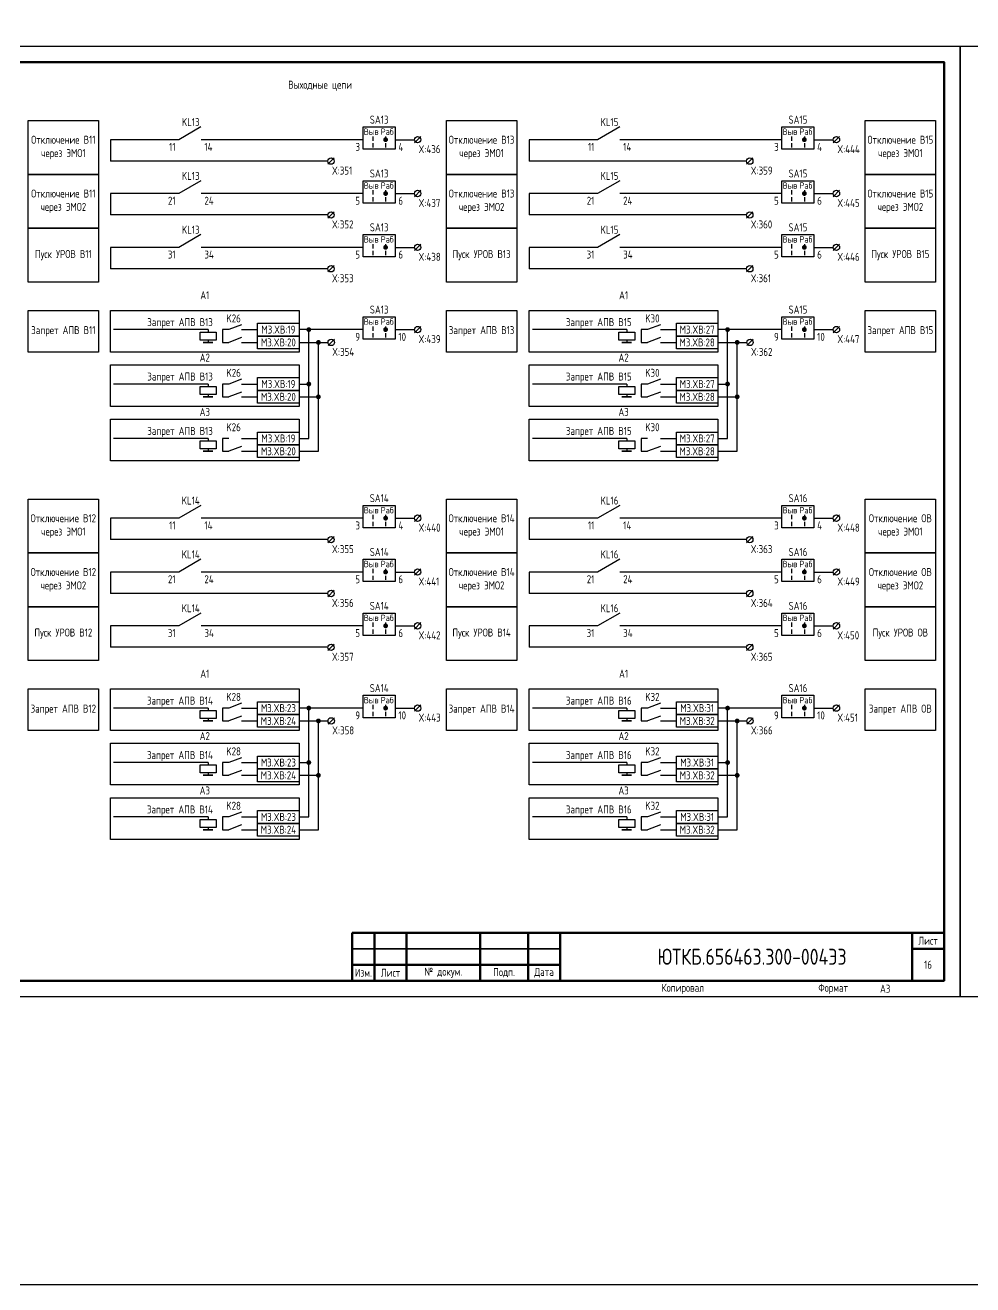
# Model space of a CAD drawing. Header units: millimetres. Extents: x -1612 to 9998, y -90 to 1220.
# Drawn here: x 6427.8 to 6724, y -90 to 303.6 of the extents above; entities that cross this region are included whole.
import ezdxf

# ---------------------------------------------------------------- set-up
doc = ezdxf.new("R2010")
doc.units = ezdxf.units.MM
doc.styles.add('Gost type A_2.5', font='GOST_0.TTF', dxfattribs={"height": 2.5})
doc.styles.add('Gost_type_A', font='GOST_0.TTF')

# ---------------------------------------------------------------- blocks, each defined once
blk = doc.blocks.new('Формат_А3')
blk.add_lwpolyline([(-420, 297), (0, 297), (0, 0), (-420, 0)], close=True)
at = {"lineweight": 50}
blk.add_lwpolyline([(-400, 292), (-5, 292), (-5, 5), (-400, 5)], close=True, dxfattribs=at)
blk = doc.blocks.new('Штамп малый нижний')
at = {"lineweight": 50}
for points in [[(-185, 15), (-178, 15), (-178, 5), (-185, 5)], [(-178, 15), (-168, 15), (-168, 5), (-178, 5)], [(-168, 15), (-145, 15), (-145, 5), (-168, 5)], [(-145, 15), (-130, 15), (-130, 5), (-145, 5)], [(-130, 15), (-120, 15), (-120, 5), (-130, 5)], [(-120, 15), (-10, 15), (-10, 0), (-120, 0)], [(-10, 15), (0, 15), (0, 10), (-10, 10)], [(-10, 10), (0, 10), (0, 0), (-10, 0)], [(-185, 5), (-178, 5), (-178, 0), (-185, 0)], [(-178, 5), (-168, 5), (-168, 0), (-178, 0)], [(-168, 5), (-145, 5), (-145, 0), (-168, 0)], [(-145, 5), (-130, 5), (-130, 0), (-145, 0)], [(-130, 5), (-120, 5), (-120, 0), (-130, 0)]]:
    blk.add_lwpolyline(points, close=True, dxfattribs=at)
for points in [[(-185, 15), (-178, 15), (-178, 10), (-185, 10)], [(-178, 15), (-168, 15), (-168, 10), (-178, 10)], [(-168, 15), (-145, 15), (-145, 10), (-168, 10)], [(-145, 15), (-130, 15), (-130, 10), (-145, 10)], [(-130, 15), (-120, 15), (-120, 10), (-130, 10)], [(-185, 10), (-178, 10), (-178, 5), (-185, 5)], [(-178, 10), (-168, 10), (-168, 5), (-178, 5)], [(-168, 10), (-145, 10), (-145, 5), (-168, 5)], [(-145, 10), (-130, 10), (-130, 5), (-145, 5)], [(-130, 10), (-120, 10), (-120, 5), (-130, 5)]]:
    blk.add_lwpolyline(points, close=True)
at = {"char_height": 2.5, "style": 'Gost_type_A'}
for s, insert, width, attachment_point in [('Лист', (-5, 12.5), 10, 5), ('№ докум.', (-156.5, 2.5), 23, 5), ('Подп.', (-137.5, 2.5), 15, 5), ('Дата', (-125, 2.5), 10, 5), ('Изм.', (-181.5, 2.5), 7, 5), ('Лист', (-173, 2.5), 10, 5), ('Копировал', (-75, -2.53), 13.1202, 6), ('Формат', (-30, -2.53), 13.1202, 6)]:
    blk.add_mtext(s, dxfattribs=dict(at, insert=insert, width=width, attachment_point=attachment_point))
blk = doc.blocks.new('POINT')
at = {"const_width": 0.75}
blk.add_lwpolyline([(-0.375, 0, 1), (0.375, 0, 1)], format="xyb", close=True, dxfattribs=at)
blk = doc.blocks.new('Переключатель_положение')
for p, q in [((2, 1), (2, -0.34)), ((2, -1.14), (2, -2.49))]:
    blk.add_line(p, q)

msp = doc.modelspace()

# ---------------------------------------------------------------- linework, layer by layer
for p, q in [((6482.75, 271.78), (6475.83, 267.78)), ((6613.64, 271.78), (6606.72, 267.78)), ((6475.83, 267.78), (6454.46, 267.78)), ((6454.46, 267.78), (6454.46, 261.08)), ((6533.46, 267.78), (6482.83, 267.78)), ((6551.47, 268.78), (6549.47, 266.78)), ((6606.72, 267.78), (6585.35, 267.78)), ((6585.35, 267.78), (6585.35, 261.08)), ((6664.35, 267.78), (6613.72, 267.78)), ((6682.36, 268.78), (6680.36, 266.78)), ((6522.4, 261.08), (6454.46, 261.08)), ((6524.4, 262.08), (6522.4, 260.08)), ((6653.28, 261.08), (6585.35, 261.08)), ((6655.29, 262.08), (6653.29, 260.08)), ((6482.75, 254.96), (6475.83, 250.96)), ((6551.47, 251.96), (6549.47, 249.96)), ((6613.64, 254.96), (6606.72, 250.96)), ((6682.36, 251.96), (6680.36, 249.96)), ((6475.83, 250.96), (6454.46, 250.96)), ((6454.46, 250.96), (6454.46, 244.26)), ((6533.46, 250.96), (6482.83, 250.96)), ((6606.72, 250.96), (6585.35, 250.96)), ((6585.35, 250.96), (6585.35, 244.26)), ((6664.35, 250.96), (6613.72, 250.96)), ((6522.4, 244.26), (6454.46, 244.26)), ((6524.4, 245.26), (6522.4, 243.26)), ((6653.28, 244.26), (6585.35, 244.26)), ((6655.29, 245.26), (6653.29, 243.26)), ((6482.75, 238.14), (6475.83, 234.14)), ((6613.64, 238.14), (6606.72, 234.14)), ((6475.83, 234.14), (6454.46, 234.14)), ((6454.46, 234.14), (6454.46, 227.44)), ((6533.46, 234.14), (6482.83, 234.14)), ((6551.47, 235.14), (6549.47, 233.14)), ((6606.72, 234.14), (6585.35, 234.14)), ((6585.35, 234.14), (6585.35, 227.44)), ((6664.35, 234.14), (6613.72, 234.14)), ((6682.36, 235.14), (6680.36, 233.14)), ((6524.4, 228.44), (6522.4, 226.44)), ((6655.29, 228.44), (6653.29, 226.44)), ((6522.4, 227.44), (6454.46, 227.44)), ((6653.28, 227.44), (6585.35, 227.44)), ((6551.47, 209.44), (6549.47, 207.44)), ((6682.36, 209.44), (6680.36, 207.44)), ((6484.96, 208.44), (6455.46, 208.44)), ((6484.96, 208.44), (6484.96, 207.69)), ((6484.96, 205.19), (6484.96, 204.44)), ((6533.46, 208.44), (6513.46, 208.44)), ((6516.46, 174.44), (6516.46, 208.44)), ((6524.47, 205.44), (6522.47, 203.44)), ((6615.85, 208.44), (6586.35, 208.44)), ((6615.85, 208.44), (6615.85, 207.69)), ((6615.85, 205.19), (6615.85, 204.44)), ((6664.35, 208.44), (6644.35, 208.44)), ((6647.35, 174.44), (6647.35, 208.44)), ((6655.36, 205.44), (6653.36, 203.44)), ((6513.46, 204.44), (6522.46, 204.44)), ((6519.46, 170.44), (6519.46, 204.44)), ((6644.35, 204.44), (6653.35, 204.44)), ((6650.35, 170.44), (6650.35, 204.44)), ((6484.96, 191.44), (6455.46, 191.44)), ((6484.96, 191.44), (6484.96, 190.69)), ((6513.46, 191.44), (6516.46, 191.44)), ((6615.85, 191.44), (6586.35, 191.44)), ((6615.85, 191.44), (6615.85, 190.69)), ((6644.35, 191.44), (6647.35, 191.44)), ((6484.96, 188.19), (6484.96, 187.44)), ((6513.46, 187.44), (6519.46, 187.44)), ((6615.85, 188.19), (6615.85, 187.44)), ((6644.35, 187.44), (6650.35, 187.44)), ((6484.96, 174.44), (6455.46, 174.44)), ((6484.96, 174.44), (6484.96, 173.69)), ((6513.46, 174.44), (6516.46, 174.44)), ((6615.85, 174.44), (6586.35, 174.44)), ((6615.85, 174.44), (6615.85, 173.69)), ((6644.35, 174.44), (6647.35, 174.44)), ((6484.96, 171.19), (6484.96, 170.44)), ((6513.46, 170.44), (6519.46, 170.44)), ((6615.85, 171.19), (6615.85, 170.44)), ((6644.35, 170.44), (6650.35, 170.44)), ((6482.75, 153.52), (6475.83, 149.52)), ((6613.64, 153.52), (6606.72, 149.52)), ((6551.47, 150.52), (6549.47, 148.52)), ((6682.36, 150.52), (6680.36, 148.52)), ((6475.83, 149.52), (6454.46, 149.52)), ((6454.46, 149.52), (6454.46, 142.82)), ((6533.46, 149.52), (6482.83, 149.52)), ((6606.72, 149.52), (6585.35, 149.52)), ((6585.35, 149.52), (6585.35, 142.82)), ((6664.35, 149.52), (6613.72, 149.52)), ((6522.4, 142.82), (6454.46, 142.82)), ((6524.4, 143.82), (6522.4, 141.82)), ((6653.28, 142.82), (6585.35, 142.82)), ((6655.29, 143.82), (6653.29, 141.82)), ((6482.75, 136.7), (6475.83, 132.7)), ((6613.64, 136.7), (6606.72, 132.7)), ((6475.83, 132.7), (6454.46, 132.7)), ((6454.46, 132.7), (6454.46, 126)), ((6533.46, 132.7), (6482.83, 132.7)), ((6551.47, 133.7), (6549.47, 131.7)), ((6606.72, 132.7), (6585.35, 132.7)), ((6585.35, 132.7), (6585.35, 126)), ((6664.35, 132.7), (6613.72, 132.7)), ((6682.36, 133.7), (6680.36, 131.7)), ((6522.4, 126), (6454.46, 126)), ((6524.4, 127), (6522.4, 125)), ((6653.28, 126), (6585.35, 126)), ((6655.29, 127), (6653.29, 125)), ((6482.75, 119.88), (6475.83, 115.88)), ((6613.64, 119.88), (6606.72, 115.88)), ((6475.83, 115.88), (6454.46, 115.88)), ((6454.46, 115.88), (6454.46, 109.18)), ((6533.46, 115.88), (6482.83, 115.88)), ((6551.47, 116.88), (6549.47, 114.88)), ((6606.72, 115.88), (6585.35, 115.88)), ((6585.35, 115.88), (6585.35, 109.18)), ((6664.35, 115.88), (6613.72, 115.88)), ((6682.36, 116.88), (6680.36, 114.88)), ((6522.4, 109.18), (6454.46, 109.18)), ((6524.4, 110.18), (6522.4, 108.18)), ((6653.28, 109.18), (6585.35, 109.18)), ((6655.29, 110.18), (6653.29, 108.18)), ((6551.47, 91.18), (6549.47, 89.18)), ((6682.36, 91.18), (6680.36, 89.18)), ((6484.96, 90.18), (6455.46, 90.18)), ((6484.96, 90.18), (6484.96, 89.43)), ((6484.96, 86.93), (6484.96, 86.18)), ((6533.46, 90.18), (6513.46, 90.18)), ((6516.46, 56.18), (6516.46, 90.18)), ((6524.47, 87.18), (6522.47, 85.18)), ((6615.85, 90.18), (6586.35, 90.18)), ((6615.85, 90.18), (6615.85, 89.43)), ((6615.85, 86.93), (6615.85, 86.18)), ((6664.35, 90.18), (6644.35, 90.18)), ((6647.35, 56.18), (6647.35, 90.18)), ((6655.36, 87.18), (6653.36, 85.18)), ((6513.46, 86.18), (6522.46, 86.18)), ((6519.46, 52.18), (6519.46, 86.18)), ((6644.35, 86.18), (6653.35, 86.18)), ((6650.35, 52.18), (6650.35, 86.18)), ((6484.96, 73.18), (6455.46, 73.18)), ((6484.96, 73.18), (6484.96, 72.43)), ((6513.46, 73.18), (6516.46, 73.18)), ((6615.85, 73.18), (6586.35, 73.18)), ((6615.85, 73.18), (6615.85, 72.43)), ((6644.35, 73.18), (6647.35, 73.18)), ((6484.96, 69.93), (6484.96, 69.18)), ((6513.46, 69.18), (6519.46, 69.18)), ((6615.85, 69.93), (6615.85, 69.18)), ((6644.35, 69.18), (6650.35, 69.18)), ((6484.96, 56.18), (6455.46, 56.18)), ((6484.96, 56.18), (6484.96, 55.43)), ((6513.46, 56.18), (6516.46, 56.18)), ((6615.85, 56.18), (6586.35, 56.18)), ((6615.85, 56.18), (6615.85, 55.43)), ((6644.35, 56.18), (6647.35, 56.18)), ((6484.96, 52.93), (6484.96, 52.18)), ((6513.46, 52.18), (6519.46, 52.18)), ((6615.85, 52.93), (6615.85, 52.18)), ((6644.35, 52.18), (6650.35, 52.18))]:
    msp.add_line(p, q)
at = {"ltscale": 4}
for p, q in [((6543.46, 267.78), (6549.46, 267.78)), ((6674.35, 267.78), (6680.35, 267.78)), ((6543.46, 250.96), (6549.46, 250.96)), ((6674.35, 250.96), (6680.35, 250.96)), ((6543.46, 234.14), (6549.46, 234.14)), ((6674.35, 234.14), (6680.35, 234.14)), ((6543.46, 208.44), (6549.47, 208.44)), ((6674.35, 208.44), (6680.36, 208.44)), ((6543.46, 149.52), (6549.46, 149.52)), ((6674.35, 149.52), (6680.35, 149.52)), ((6543.46, 132.7), (6549.46, 132.7)), ((6674.35, 132.7), (6680.35, 132.7)), ((6543.46, 115.88), (6549.46, 115.88)), ((6674.35, 115.88), (6680.35, 115.88)), ((6543.46, 90.18), (6549.47, 90.18)), ((6674.35, 90.18), (6680.36, 90.18))]:
    msp.add_line(p, q, dxfattribs=at)
at = {"ltscale": 4.32}
for p, q in [((6495.46, 209.94), (6491.46, 208.44)), ((6626.35, 209.94), (6622.35, 208.44)), ((6495.46, 205.94), (6491.46, 204.44)), ((6626.35, 205.94), (6622.35, 204.44)), ((6495.46, 192.94), (6491.46, 191.44)), ((6626.35, 192.94), (6622.35, 191.44)), ((6495.46, 188.94), (6491.46, 187.44)), ((6626.35, 188.94), (6622.35, 187.44)), ((6495.46, 171.94), (6491.46, 170.44)), ((6626.35, 171.94), (6622.35, 170.44)), ((6495.46, 91.68), (6491.46, 90.18)), ((6626.35, 91.68), (6622.35, 90.18)), ((6495.46, 87.68), (6491.46, 86.18)), ((6626.35, 87.68), (6622.35, 86.18)), ((6495.46, 74.68), (6491.46, 73.18)), ((6626.35, 74.68), (6622.35, 73.18)), ((6495.46, 70.68), (6491.46, 69.18)), ((6626.35, 70.68), (6622.35, 69.18)), ((6495.46, 57.68), (6491.46, 56.18)), ((6626.35, 57.68), (6622.35, 56.18)), ((6495.46, 53.68), (6491.46, 52.18)), ((6626.35, 53.68), (6622.35, 52.18))]:
    msp.add_line(p, q, dxfattribs=at)
at = {"ltscale": 1.08}
for p, q in [((6491.46, 208.44), (6489.46, 208.44)), ((6489.46, 208.44), (6489.46, 204.44)), ((6495.46, 208.44), (6500.46, 208.44)), ((6622.35, 208.44), (6620.35, 208.44)), ((6620.35, 208.44), (6620.35, 204.44)), ((6626.35, 208.44), (6631.35, 208.44)), ((6489.46, 204.44), (6491.46, 204.44)), ((6495.46, 204.44), (6500.46, 204.44)), ((6620.35, 204.44), (6622.35, 204.44)), ((6626.35, 204.44), (6631.35, 204.44)), ((6491.46, 191.44), (6489.46, 191.44)), ((6489.46, 191.44), (6489.46, 187.44)), ((6495.46, 191.44), (6500.46, 191.44)), ((6622.35, 191.44), (6620.35, 191.44)), ((6620.35, 191.44), (6620.35, 187.44)), ((6626.35, 191.44), (6631.35, 191.44)), ((6489.46, 187.44), (6491.46, 187.44)), ((6495.46, 187.44), (6500.46, 187.44)), ((6620.35, 187.44), (6622.35, 187.44)), ((6626.35, 187.44), (6631.35, 187.44)), ((6491.46, 174.44), (6489.46, 174.44)), ((6489.46, 174.44), (6489.46, 170.44)), ((6495.46, 174.44), (6500.46, 174.44)), ((6622.35, 174.44), (6620.35, 174.44)), ((6620.35, 174.44), (6620.35, 170.44)), ((6626.35, 174.44), (6631.35, 174.44)), ((6489.46, 170.44), (6491.46, 170.44)), ((6495.46, 170.44), (6500.46, 170.44)), ((6620.35, 170.44), (6622.35, 170.44)), ((6626.35, 170.44), (6631.35, 170.44)), ((6491.46, 90.18), (6489.46, 90.18)), ((6489.46, 90.18), (6489.46, 86.18)), ((6495.46, 90.18), (6500.46, 90.18)), ((6622.35, 90.18), (6620.35, 90.18)), ((6620.35, 90.18), (6620.35, 86.18)), ((6626.35, 90.18), (6631.35, 90.18)), ((6489.46, 86.18), (6491.46, 86.18)), ((6495.46, 86.18), (6500.46, 86.18)), ((6620.35, 86.18), (6622.35, 86.18)), ((6626.35, 86.18), (6631.35, 86.18)), ((6491.46, 73.18), (6489.46, 73.18)), ((6489.46, 73.18), (6489.46, 69.18)), ((6495.46, 73.18), (6500.46, 73.18)), ((6622.35, 73.18), (6620.35, 73.18)), ((6620.35, 73.18), (6620.35, 69.18)), ((6626.35, 73.18), (6631.35, 73.18)), ((6489.46, 69.18), (6491.46, 69.18)), ((6495.46, 69.18), (6500.46, 69.18)), ((6620.35, 69.18), (6622.35, 69.18)), ((6626.35, 69.18), (6631.35, 69.18)), ((6491.46, 56.18), (6489.46, 56.18)), ((6489.46, 56.18), (6489.46, 52.18)), ((6495.46, 56.18), (6500.46, 56.18)), ((6622.35, 56.18), (6620.35, 56.18)), ((6620.35, 56.18), (6620.35, 52.18)), ((6626.35, 56.18), (6631.35, 56.18)), ((6489.46, 52.18), (6491.46, 52.18)), ((6495.46, 52.18), (6500.46, 52.18)), ((6620.35, 52.18), (6622.35, 52.18)), ((6626.35, 52.18), (6631.35, 52.18))]:
    msp.add_line(p, q, dxfattribs=at)
for points in [[(-1612, 1220), (9998.36, 1220), (9998.36, -90), (-1612, -90)], [(6428.74, 273.75), (6450.74, 273.75), (6450.74, 256.93), (6428.74, 256.93)], [(6533.46, 271.78), (6543.46, 271.78), (6543.46, 264.78), (6533.46, 264.78)], [(6559.47, 273.75), (6581.46, 273.75), (6581.46, 256.93), (6559.47, 256.93)], [(6664.35, 271.78), (6674.35, 271.78), (6674.35, 264.78), (6664.35, 264.78)], [(6690.35, 273.75), (6712.35, 273.75), (6712.35, 256.93), (6690.35, 256.93)], [(6428.74, 256.93), (6450.74, 256.93), (6450.74, 240.12), (6428.74, 240.12)], [(6559.47, 256.93), (6581.46, 256.93), (6581.46, 240.12), (6559.47, 240.12)], [(6690.35, 256.93), (6712.35, 256.93), (6712.35, 240.12), (6690.35, 240.12)], [(6533.46, 254.96), (6543.46, 254.96), (6543.46, 247.96), (6533.46, 247.96)], [(6664.35, 254.96), (6674.35, 254.96), (6674.35, 247.96), (6664.35, 247.96)], [(6428.74, 240.12), (6450.74, 240.12), (6450.74, 223.3), (6428.74, 223.3)], [(6559.47, 240.12), (6581.46, 240.12), (6581.46, 223.3), (6559.47, 223.3)], [(6690.35, 240.12), (6712.35, 240.12), (6712.35, 223.3), (6690.35, 223.3)], [(6533.46, 238.14), (6543.46, 238.14), (6543.46, 231.14), (6533.46, 231.14)], [(6664.35, 238.14), (6674.35, 238.14), (6674.35, 231.14), (6664.35, 231.14)], [(6428.74, 214.44), (6450.74, 214.44), (6450.74, 201.44), (6428.74, 201.44)], [(6454.46, 214.44), (6513.46, 214.44), (6513.46, 201.44), (6454.46, 201.44)], [(6559.47, 214.44), (6581.46, 214.44), (6581.46, 201.44), (6559.47, 201.44)], [(6585.35, 214.44), (6644.35, 214.44), (6644.35, 201.44), (6585.35, 201.44)], [(6690.35, 214.44), (6712.35, 214.44), (6712.35, 201.44), (6690.35, 201.44)], [(6500.46, 210.44), (6513.46, 210.44), (6513.46, 206.44), (6500.46, 206.44)], [(6533.46, 212.44), (6543.46, 212.44), (6543.46, 205.44), (6533.46, 205.44)], [(6631.35, 210.44), (6644.35, 210.44), (6644.35, 206.44), (6631.35, 206.44)], [(6664.35, 212.44), (6674.35, 212.44), (6674.35, 205.44), (6664.35, 205.44)], [(6487.46, 207.69), (6487.46, 205.19), (6482.46, 205.19), (6482.46, 207.69)], [(6500.46, 206.44), (6513.46, 206.44), (6513.46, 202.44), (6500.46, 202.44)], [(6618.35, 207.69), (6618.35, 205.19), (6613.35, 205.19), (6613.35, 207.69)], [(6631.35, 206.44), (6644.35, 206.44), (6644.35, 202.44), (6631.35, 202.44)], [(6486.46, 204.44), (6483.46, 204.44)], [(6617.35, 204.44), (6614.35, 204.44)], [(6454.46, 197.44), (6513.46, 197.44), (6513.46, 184.44), (6454.46, 184.44)], [(6585.35, 197.44), (6644.35, 197.44), (6644.35, 184.44), (6585.35, 184.44)], [(6500.46, 193.44), (6513.46, 193.44), (6513.46, 189.44), (6500.46, 189.44)], [(6631.35, 193.44), (6644.35, 193.44), (6644.35, 189.44), (6631.35, 189.44)], [(6487.46, 190.69), (6487.46, 188.19), (6482.46, 188.19), (6482.46, 190.69)], [(6500.46, 189.44), (6513.46, 189.44), (6513.46, 185.44), (6500.46, 185.44)], [(6618.35, 190.69), (6618.35, 188.19), (6613.35, 188.19), (6613.35, 190.69)], [(6631.35, 189.44), (6644.35, 189.44), (6644.35, 185.44), (6631.35, 185.44)], [(6486.46, 187.44), (6483.46, 187.44)], [(6617.35, 187.44), (6614.35, 187.44)], [(6454.46, 180.44), (6513.46, 180.44), (6513.46, 167.44), (6454.46, 167.44)], [(6585.35, 180.44), (6644.35, 180.44), (6644.35, 167.44), (6585.35, 167.44)], [(6487.46, 173.69), (6487.46, 171.19), (6482.46, 171.19), (6482.46, 173.69)], [(6500.46, 176.44), (6513.46, 176.44), (6513.46, 172.44), (6500.46, 172.44)], [(6618.35, 173.69), (6618.35, 171.19), (6613.35, 171.19), (6613.35, 173.69)], [(6631.35, 176.44), (6644.35, 176.44), (6644.35, 172.44), (6631.35, 172.44)], [(6486.46, 170.44), (6483.46, 170.44)], [(6500.46, 172.44), (6513.46, 172.44), (6513.46, 168.44), (6500.46, 168.44)], [(6617.35, 170.44), (6614.35, 170.44)], [(6631.35, 172.44), (6644.35, 172.44), (6644.35, 168.44), (6631.35, 168.44)], [(6428.74, 155.49), (6450.74, 155.49), (6450.74, 138.68), (6428.74, 138.68)], [(6533.46, 153.52), (6543.46, 153.52), (6543.46, 146.52), (6533.46, 146.52)], [(6559.47, 155.49), (6581.46, 155.49), (6581.46, 138.68), (6559.47, 138.68)], [(6664.35, 153.52), (6674.35, 153.52), (6674.35, 146.52), (6664.35, 146.52)], [(6690.35, 155.49), (6712.35, 155.49), (6712.35, 138.68), (6690.35, 138.68)], [(6428.74, 138.68), (6450.74, 138.68), (6450.74, 121.86), (6428.74, 121.86)], [(6559.47, 138.68), (6581.46, 138.68), (6581.46, 121.86), (6559.47, 121.86)], [(6690.35, 138.68), (6712.35, 138.68), (6712.35, 121.86), (6690.35, 121.86)], [(6533.46, 136.7), (6543.46, 136.7), (6543.46, 129.7), (6533.46, 129.7)], [(6664.35, 136.7), (6674.35, 136.7), (6674.35, 129.7), (6664.35, 129.7)], [(6428.74, 121.86), (6450.74, 121.86), (6450.74, 105.04), (6428.74, 105.04)], [(6533.46, 119.88), (6543.46, 119.88), (6543.46, 112.88), (6533.46, 112.88)], [(6559.47, 121.86), (6581.46, 121.86), (6581.46, 105.04), (6559.47, 105.04)], [(6664.35, 119.88), (6674.35, 119.88), (6674.35, 112.88), (6664.35, 112.88)], [(6690.35, 121.86), (6712.35, 121.86), (6712.35, 105.04), (6690.35, 105.04)], [(6428.74, 96.18), (6450.74, 96.18), (6450.74, 83.18), (6428.74, 83.18)], [(6454.46, 96.18), (6513.46, 96.18), (6513.46, 83.18), (6454.46, 83.18)], [(6559.47, 96.18), (6581.46, 96.18), (6581.46, 83.18), (6559.47, 83.18)], [(6585.35, 96.18), (6644.35, 96.18), (6644.35, 83.18), (6585.35, 83.18)], [(6690.35, 96.18), (6712.35, 96.18), (6712.35, 83.18), (6690.35, 83.18)], [(6500.46, 92.18), (6513.46, 92.18), (6513.46, 88.18), (6500.46, 88.18)], [(6533.46, 94.18), (6543.46, 94.18), (6543.46, 87.18), (6533.46, 87.18)], [(6631.35, 92.18), (6644.35, 92.18), (6644.35, 88.18), (6631.35, 88.18)], [(6664.35, 94.18), (6674.35, 94.18), (6674.35, 87.18), (6664.35, 87.18)], [(6487.46, 89.43), (6487.46, 86.93), (6482.46, 86.93), (6482.46, 89.43)], [(6500.46, 88.18), (6513.46, 88.18), (6513.46, 84.18), (6500.46, 84.18)], [(6618.35, 89.43), (6618.35, 86.93), (6613.35, 86.93), (6613.35, 89.43)], [(6631.35, 88.18), (6644.35, 88.18), (6644.35, 84.18), (6631.35, 84.18)], [(6486.46, 86.18), (6483.46, 86.18)], [(6617.35, 86.18), (6614.35, 86.18)], [(6454.46, 79.18), (6513.46, 79.18), (6513.46, 66.18), (6454.46, 66.18)], [(6585.35, 79.18), (6644.35, 79.18), (6644.35, 66.18), (6585.35, 66.18)], [(6500.46, 75.18), (6513.46, 75.18), (6513.46, 71.18), (6500.46, 71.18)], [(6631.35, 75.18), (6644.35, 75.18), (6644.35, 71.18), (6631.35, 71.18)], [(6487.46, 72.43), (6487.46, 69.93), (6482.46, 69.93), (6482.46, 72.43)], [(6500.46, 71.18), (6513.46, 71.18), (6513.46, 67.18), (6500.46, 67.18)], [(6618.35, 72.43), (6618.35, 69.93), (6613.35, 69.93), (6613.35, 72.43)], [(6631.35, 71.18), (6644.35, 71.18), (6644.35, 67.18), (6631.35, 67.18)], [(6486.46, 69.18), (6483.46, 69.18)], [(6617.35, 69.18), (6614.35, 69.18)], [(6454.46, 62.18), (6513.46, 62.18), (6513.46, 49.18), (6454.46, 49.18)], [(6585.35, 62.18), (6644.35, 62.18), (6644.35, 49.18), (6585.35, 49.18)], [(6487.46, 55.43), (6487.46, 52.93), (6482.46, 52.93), (6482.46, 55.43)], [(6500.46, 58.18), (6513.46, 58.18), (6513.46, 54.18), (6500.46, 54.18)], [(6618.35, 55.43), (6618.35, 52.93), (6613.35, 52.93), (6613.35, 55.43)], [(6631.35, 58.18), (6644.35, 58.18), (6644.35, 54.18), (6631.35, 54.18)], [(6486.46, 52.18), (6483.46, 52.18)], [(6500.46, 54.18), (6513.46, 54.18), (6513.46, 50.18), (6500.46, 50.18)], [(6617.35, 52.18), (6614.35, 52.18)], [(6631.35, 54.18), (6644.35, 54.18), (6644.35, 50.18), (6631.35, 50.18)]]:
    msp.add_lwpolyline(points, close=True)
for centre in [(6550.47, 267.78), (6681.36, 267.78), (6523.4, 261.08), (6654.29, 261.08), (6550.47, 250.96), (6681.36, 250.96), (6523.4, 244.26), (6654.29, 244.26), (6550.47, 234.14), (6681.36, 234.14), (6523.4, 227.44), (6654.29, 227.44), (6550.47, 208.44), (6681.36, 208.44), (6523.47, 204.44), (6654.36, 204.44), (6550.47, 149.52), (6681.36, 149.52), (6523.4, 142.82), (6654.29, 142.82), (6550.47, 132.7), (6681.36, 132.7), (6523.4, 126), (6654.29, 126), (6550.47, 115.88), (6681.36, 115.88), (6523.4, 109.18), (6654.29, 109.18), (6550.47, 90.18), (6681.36, 90.18), (6523.47, 86.18), (6654.36, 86.18)]:
    msp.add_circle(centre, 1)

# ---------------------------------------------------------------- block references
for name, p in [('Формат_А3', (6720, 0)), ('Формат_А3', (7140, 0)), ('Переключатель_положение', (6534.46, 267.78)), ('POINT', (6540.46, 267.78)), ('Переключатель_положение', (6538.46, 267.78)), ('Переключатель_положение', (6665.35, 267.78)), ('POINT', (6671.35, 267.78)), ('Переключатель_положение', (6669.35, 267.78)), ('Переключатель_положение', (6534.46, 250.96)), ('Переключатель_положение', (6534.46, 250.96)), ('Переключатель_положение', (6538.46, 250.96)), ('Переключатель_положение', (6538.46, 250.96)), ('Переключатель_положение', (6665.35, 250.96)), ('Переключатель_положение', (6665.35, 250.96)), ('Переключатель_положение', (6669.35, 250.96)), ('Переключатель_положение', (6669.35, 250.96)), ('POINT', (6540.46, 250.96)), ('POINT', (6540.46, 250.96)), ('POINT', (6671.35, 250.96)), ('POINT', (6671.35, 250.96)), ('Переключатель_положение', (6534.46, 234.14)), ('Переключатель_положение', (6534.46, 234.14)), ('POINT', (6540.46, 234.14)), ('POINT', (6540.46, 234.14)), ('Переключатель_положение', (6538.46, 234.14)), ('Переключатель_положение', (6538.46, 234.14)), ('Переключатель_положение', (6665.35, 234.14)), ('Переключатель_положение', (6665.35, 234.14)), ('POINT', (6671.35, 234.14)), ('POINT', (6671.35, 234.14)), ('Переключатель_положение', (6669.35, 234.14)), ('Переключатель_положение', (6669.35, 234.14)), ('POINT', (6516.46, 208.44)), ('Переключатель_положение', (6534.46, 208.44)), ('POINT', (6540.46, 208.44)), ('Переключатель_положение', (6538.46, 208.44)), ('POINT', (6647.35, 208.44)), ('Переключатель_положение', (6665.35, 208.44)), ('POINT', (6671.35, 208.44)), ('Переключатель_положение', (6669.35, 208.44)), ('POINT', (6519.46, 204.44)), ('POINT', (6650.35, 204.44)), ('POINT', (6516.46, 191.44)), ('POINT', (6647.35, 191.44)), ('POINT', (6519.46, 187.44)), ('POINT', (6650.35, 187.44)), ('Переключатель_положение', (6534.46, 149.52)), ('POINT', (6540.46, 149.52)), ('Переключатель_положение', (6538.46, 149.52)), ('Переключатель_положение', (6665.35, 149.52)), ('POINT', (6671.35, 149.52)), ('Переключатель_положение', (6669.35, 149.52)), ('Переключатель_положение', (6534.46, 132.7)), ('Переключатель_положение', (6534.46, 132.7)), ('POINT', (6540.46, 132.7)), ('POINT', (6540.46, 132.7)), ('Переключатель_положение', (6538.46, 132.7)), ('Переключатель_положение', (6538.46, 132.7)), ('Переключатель_положение', (6665.35, 132.7)), ('Переключатель_положение', (6665.35, 132.7)), ('POINT', (6671.35, 132.7)), ('POINT', (6671.35, 132.7)), ('Переключатель_положение', (6669.35, 132.7)), ('Переключатель_положение', (6669.35, 132.7)), ('Переключатель_положение', (6534.46, 115.88)), ('Переключатель_положение', (6534.46, 115.88)), ('POINT', (6540.46, 115.88)), ('POINT', (6540.46, 115.88)), ('Переключатель_положение', (6538.46, 115.88)), ('Переключатель_положение', (6538.46, 115.88)), ('Переключатель_положение', (6665.35, 115.88)), ('Переключатель_положение', (6665.35, 115.88)), ('POINT', (6671.35, 115.88)), ('POINT', (6671.35, 115.88)), ('Переключатель_положение', (6669.35, 115.88)), ('Переключатель_положение', (6669.35, 115.88)), ('POINT', (6516.46, 90.18)), ('Переключатель_положение', (6534.46, 90.18)), ('POINT', (6540.46, 90.18)), ('Переключатель_положение', (6538.46, 90.18)), ('POINT', (6647.35, 90.18)), ('Переключатель_положение', (6665.35, 90.18)), ('POINT', (6671.35, 90.18)), ('Переключатель_положение', (6669.35, 90.18)), ('POINT', (6519.46, 86.18)), ('POINT', (6650.35, 86.18)), ('POINT', (6516.46, 73.18)), ('POINT', (6647.35, 73.18)), ('POINT', (6519.46, 69.18)), ('POINT', (6650.35, 69.18)), ('Штамп малый нижний', (6715, 5))]:
    msp.add_blockref(name, p)

# ---------------------------------------------------------------- texts
at = {"char_height": 2.5, "line_spacing_factor": 0.9, "style": 'Gost_type_A'}
for s, insert, width, attachment_point in [('Выходные цепи', (6520, 284.61), 400, 5), ('A1', (6483.96, 217.93), 59, 8), ('A1', (6614.85, 217.93), 59, 8), ('A2', (6483.96, 198.44), 59, 8), ('A2', (6614.85, 198.44), 59, 8), ('A3', (6483.96, 181.44), 59, 8), ('A3', (6614.85, 181.44), 59, 8), ('A1', (6483.96, 99.67), 59, 8), ('A1', (6614.85, 99.67), 59, 8), ('A2', (6483.96, 80.18), 59, 8), ('A2', (6614.85, 80.18), 59, 8), ('A3', (6483.96, 63.18), 59, 8), ('A3', (6614.85, 63.18), 59, 8)]:
    msp.add_mtext(s, dxfattribs=dict(at, insert=insert, width=width, attachment_point=attachment_point))
for s, insert, char_height, width, attachment_point, style in [('KL13', (6479.55, 272.04), 2.5, 10, 8, 'Gost type A_2.5'), ('SA13', (6538.46, 272.78), 2.5, 10, 8, 'Gost_type_A'), ('KL15', (6610.44, 272.04), 2.5, 10, 8, 'Gost type A_2.5'), ('SA15', (6669.35, 272.78), 2.5, 10, 8, 'Gost_type_A'), ('Отключение В11\\Pчерез ЭМО1', (6439.74, 265.34), 2.5, 21.9988, 5, 'Gost_type_A'), ('Выв', (6535.96, 270.28), 2, 5, 5, 'Gost_type_A'), ('Раб', (6540.96, 270.28), 2, 5, 5, 'Gost_type_A'), ('Отключение В13\\Pчерез ЭМО1', (6570.46, 265.34), 2.5, 21.9988, 5, 'Gost_type_A'), ('Выв', (6666.85, 270.28), 2, 5, 5, 'Gost_type_A'), ('Раб', (6671.85, 270.28), 2, 5, 5, 'Gost_type_A'), ('Отключение В15\\Pчерез ЭМО1', (6701.35, 265.34), 2.5, 21.9988, 5, 'Gost_type_A'), ('11', (6474.83, 266.78), 2.5, 6, 3, 'Gost type A_2.5'), ('14', (6483.83, 266.78), 2.5, 6, 1, 'Gost type A_2.5'), ('3', (6532.46, 266.76), 2.5, 5, 3, 'Gost_type_A'), ('4', (6544.46, 266.76), 2.5, 5, 1, 'Gost_type_A'), ('11', (6605.72, 266.78), 2.5, 6, 3, 'Gost type A_2.5'), ('14', (6614.72, 266.78), 2.5, 6, 1, 'Gost type A_2.5'), ('3', (6663.35, 266.76), 2.5, 5, 3, 'Gost_type_A'), ('4', (6675.35, 266.76), 2.5, 5, 1, 'Gost_type_A'), ('KL13', (6479.55, 255.22), 2.5, 10, 8, 'Gost type A_2.5'), ('SA13', (6538.46, 255.96), 2.5, 10, 8, 'Gost_type_A'), ('KL15', (6610.44, 255.22), 2.5, 10, 8, 'Gost type A_2.5'), ('SA15', (6669.35, 255.96), 2.5, 10, 8, 'Gost_type_A'), ('Отключение В11\\Pчерез ЭМО2', (6439.74, 248.53), 2.5, 21.9988, 5, 'Gost_type_A'), ('Выв', (6535.96, 253.46), 2, 5, 5, 'Gost_type_A'), ('Раб', (6540.96, 253.46), 2, 5, 5, 'Gost_type_A'), ('Отключение В13\\Pчерез ЭМО2', (6570.46, 248.53), 2.5, 21.9988, 5, 'Gost_type_A'), ('Выв', (6666.85, 253.46), 2, 5, 5, 'Gost_type_A'), ('Раб', (6671.85, 253.46), 2, 5, 5, 'Gost_type_A'), ('Отключение В15\\Pчерез ЭМО2', (6701.35, 248.53), 2.5, 21.9988, 5, 'Gost_type_A'), ('21', (6474.83, 249.96), 2.5, 6, 3, 'Gost type A_2.5'), ('24', (6483.83, 249.96), 2.5, 6, 1, 'Gost type A_2.5'), ('5', (6532.46, 249.95), 2.5, 5, 3, 'Gost_type_A'), ('6', (6544.46, 249.95), 2.5, 5, 1, 'Gost_type_A'), ('21', (6605.72, 249.96), 2.5, 6, 3, 'Gost type A_2.5'), ('24', (6614.72, 249.96), 2.5, 6, 1, 'Gost type A_2.5'), ('5', (6663.35, 249.95), 2.5, 5, 3, 'Gost_type_A'), ('6', (6675.35, 249.95), 2.5, 5, 1, 'Gost_type_A'), ('KL13', (6479.55, 238.4), 2.5, 10, 8, 'Gost type A_2.5'), ('SA13', (6538.46, 239.14), 2.5, 10, 8, 'Gost_type_A'), ('KL15', (6610.44, 238.4), 2.5, 10, 8, 'Gost type A_2.5'), ('SA15', (6669.35, 239.14), 2.5, 10, 8, 'Gost_type_A'), ('Выв', (6535.96, 236.64), 2, 5, 5, 'Gost_type_A'), ('Раб', (6540.96, 236.64), 2, 5, 5, 'Gost_type_A'), ('Выв', (6666.85, 236.64), 2, 5, 5, 'Gost_type_A'), ('Раб', (6671.85, 236.64), 2, 5, 5, 'Gost_type_A'), ('Пуск УРОВ В11', (6439.74, 231.71), 2.5, 21.9988, 5, 'Gost_type_A'), ('31', (6474.83, 233.14), 2.5, 6, 3, 'Gost type A_2.5'), ('34', (6483.83, 233.14), 2.5, 6, 1, 'Gost type A_2.5'), ('5', (6532.46, 233.13), 2.5, 5, 3, 'Gost_type_A'), ('6', (6544.46, 233.13), 2.5, 5, 1, 'Gost_type_A'), ('Пуск УРОВ В13', (6570.46, 231.71), 2.5, 21.9988, 5, 'Gost_type_A'), ('31', (6605.72, 233.14), 2.5, 6, 3, 'Gost type A_2.5'), ('34', (6614.72, 233.14), 2.5, 6, 1, 'Gost type A_2.5'), ('5', (6663.35, 233.13), 2.5, 5, 3, 'Gost_type_A'), ('6', (6675.35, 233.13), 2.5, 5, 1, 'Gost_type_A'), ('Пуск УРОВ В15', (6701.35, 231.71), 2.5, 21.9988, 5, 'Gost_type_A'), ('K26', (6492.96, 211.94), 2.5, 5, 5, 'Gost_type_A'), ('SA13', (6538.46, 213.44), 2.5, 10, 8, 'Gost_type_A'), ('K30', (6623.85, 211.94), 2.5, 5, 5, 'Gost_type_A'), ('SA15', (6669.35, 213.44), 2.5, 10, 8, 'Gost_type_A'), ('Запрет АПВ В11', (6439.74, 207.94), 2.5, 21.9988, 5, 'Gost_type_A'), (' Запрет АПВ В13', (6486.46, 210.44), 2.5, 31.0015, 6, 'Gost_type_A'), ('M3.XВ:19', (6506.96, 208.44), 2.5, 13, 5, 'Gost_type_A'), ('Выв', (6535.96, 210.94), 2, 5, 5, 'Gost_type_A'), ('Раб', (6540.96, 210.94), 2, 5, 5, 'Gost_type_A'), ('Запрет АПВ В13', (6570.46, 207.94), 2.5, 21.9988, 5, 'Gost_type_A'), (' Запрет АПВ В15', (6617.35, 210.44), 2.5, 31.0015, 6, 'Gost_type_A'), ('M3.XВ:27', (6637.85, 208.44), 2.5, 13, 5, 'Gost_type_A'), ('Выв', (6666.85, 210.94), 2, 5, 5, 'Gost_type_A'), ('Раб', (6671.85, 210.94), 2, 5, 5, 'Gost_type_A'), ('Запрет АПВ В15', (6701.35, 207.94), 2.5, 21.9988, 5, 'Gost_type_A'), ('M3.XВ:20', (6506.96, 204.44), 2.5, 13, 5, 'Gost_type_A'), ('9', (6532.46, 207.42), 2.5, 5, 3, 'Gost_type_A'), ('10', (6544.46, 207.42), 2.5, 5, 1, 'Gost_type_A'), ('M3.XВ:28', (6637.85, 204.44), 2.5, 13, 5, 'Gost_type_A'), ('9', (6663.35, 207.42), 2.5, 5, 3, 'Gost_type_A'), ('10', (6675.35, 207.42), 2.5, 5, 1, 'Gost_type_A'), (' Запрет АПВ В13', (6486.46, 193.44), 2.5, 31.0015, 6, 'Gost_type_A'), ('K26', (6492.96, 194.94), 2.5, 5, 5, 'Gost_type_A'), (' Запрет АПВ В15', (6617.35, 193.44), 2.5, 31.0015, 6, 'Gost_type_A'), ('K30', (6623.85, 194.94), 2.5, 5, 5, 'Gost_type_A'), ('M3.XВ:19', (6506.96, 191.44), 2.5, 13, 5, 'Gost_type_A'), ('M3.XВ:27', (6637.85, 191.44), 2.5, 13, 5, 'Gost_type_A'), ('M3.XВ:20', (6506.96, 187.44), 2.5, 13, 5, 'Gost_type_A'), ('M3.XВ:28', (6637.85, 187.44), 2.5, 13, 5, 'Gost_type_A'), (' Запрет АПВ В13', (6486.46, 176.44), 2.5, 31.0015, 6, 'Gost_type_A'), ('K26', (6492.96, 177.94), 2.5, 5, 5, 'Gost_type_A'), (' Запрет АПВ В15', (6617.35, 176.44), 2.5, 31.0015, 6, 'Gost_type_A'), ('K30', (6623.85, 177.94), 2.5, 5, 5, 'Gost_type_A'), ('M3.XВ:19', (6506.96, 174.44), 2.5, 13, 5, 'Gost_type_A'), ('M3.XВ:27', (6637.85, 174.44), 2.5, 13, 5, 'Gost_type_A'), ('M3.XВ:20', (6506.96, 170.44), 2.5, 13, 5, 'Gost_type_A'), ('M3.XВ:28', (6637.85, 170.44), 2.5, 13, 5, 'Gost_type_A'), ('KL14', (6479.55, 153.78), 2.5, 10, 8, 'Gost type A_2.5'), ('SA14', (6538.46, 154.52), 2.5, 10, 8, 'Gost_type_A'), ('KL16', (6610.44, 153.78), 2.5, 10, 8, 'Gost type A_2.5'), ('SA16', (6669.35, 154.52), 2.5, 10, 8, 'Gost_type_A'), ('Отключение В12\\Pчерез ЭМО1', (6439.74, 147.08), 2.5, 21.9988, 5, 'Gost_type_A'), ('Выв', (6535.96, 152.02), 2, 5, 5, 'Gost_type_A'), ('Раб', (6540.96, 152.02), 2, 5, 5, 'Gost_type_A'), ('Отключение В14\\Pчерез ЭМО1', (6570.46, 147.08), 2.5, 21.9988, 5, 'Gost_type_A'), ('Выв', (6666.85, 152.02), 2, 5, 5, 'Gost_type_A'), ('Раб', (6671.85, 152.02), 2, 5, 5, 'Gost_type_A'), ('Отключение ОВ\\Pчерез ЭМО1', (6701.35, 147.08), 2.5, 21.9988, 5, 'Gost_type_A'), ('11', (6474.83, 148.52), 2.5, 6, 3, 'Gost type A_2.5'), ('14', (6483.83, 148.52), 2.5, 6, 1, 'Gost type A_2.5'), ('3', (6532.46, 148.5), 2.5, 5, 3, 'Gost_type_A'), ('4', (6544.46, 148.5), 2.5, 5, 1, 'Gost_type_A'), ('11', (6605.72, 148.52), 2.5, 6, 3, 'Gost type A_2.5'), ('14', (6614.72, 148.52), 2.5, 6, 1, 'Gost type A_2.5'), ('3', (6663.35, 148.5), 2.5, 5, 3, 'Gost_type_A'), ('4', (6675.35, 148.5), 2.5, 5, 1, 'Gost_type_A'), ('KL14', (6479.55, 136.96), 2.5, 10, 8, 'Gost type A_2.5'), ('SA14', (6538.46, 137.7), 2.5, 10, 8, 'Gost_type_A'), ('KL16', (6610.44, 136.96), 2.5, 10, 8, 'Gost type A_2.5'), ('SA16', (6669.35, 137.7), 2.5, 10, 8, 'Gost_type_A'), ('Отключение В12\\Pчерез ЭМО2', (6439.74, 130.27), 2.5, 21.9988, 5, 'Gost_type_A'), ('Выв', (6535.96, 135.2), 2, 5, 5, 'Gost_type_A'), ('Раб', (6540.96, 135.2), 2, 5, 5, 'Gost_type_A'), ('Отключение В14\\Pчерез ЭМО2', (6570.46, 130.27), 2.5, 21.9988, 5, 'Gost_type_A'), ('Выв', (6666.85, 135.2), 2, 5, 5, 'Gost_type_A'), ('Раб', (6671.85, 135.2), 2, 5, 5, 'Gost_type_A'), ('Отключение ОВ\\Pчерез ЭМО2', (6701.35, 130.27), 2.5, 21.9988, 5, 'Gost_type_A'), ('21', (6474.83, 131.7), 2.5, 6, 3, 'Gost type A_2.5'), ('24', (6483.83, 131.7), 2.5, 6, 1, 'Gost type A_2.5'), ('5', (6532.46, 131.69), 2.5, 5, 3, 'Gost_type_A'), ('6', (6544.46, 131.69), 2.5, 5, 1, 'Gost_type_A'), ('21', (6605.72, 131.7), 2.5, 6, 3, 'Gost type A_2.5'), ('24', (6614.72, 131.7), 2.5, 6, 1, 'Gost type A_2.5'), ('5', (6663.35, 131.69), 2.5, 5, 3, 'Gost_type_A'), ('6', (6675.35, 131.69), 2.5, 5, 1, 'Gost_type_A'), ('KL14', (6479.55, 120.14), 2.5, 10, 8, 'Gost type A_2.5'), ('SA14', (6538.46, 120.88), 2.5, 10, 8, 'Gost_type_A'), ('KL16', (6610.44, 120.14), 2.5, 10, 8, 'Gost type A_2.5'), ('SA16', (6669.35, 120.88), 2.5, 10, 8, 'Gost_type_A'), ('Выв', (6535.96, 118.38), 2, 5, 5, 'Gost_type_A'), ('Раб', (6540.96, 118.38), 2, 5, 5, 'Gost_type_A'), ('Выв', (6666.85, 118.38), 2, 5, 5, 'Gost_type_A'), ('Раб', (6671.85, 118.38), 2, 5, 5, 'Gost_type_A'), ('Пуск УРОВ В12', (6439.74, 113.45), 2.5, 21.9988, 5, 'Gost_type_A'), ('31', (6474.83, 114.88), 2.5, 6, 3, 'Gost type A_2.5'), ('34', (6483.83, 114.88), 2.5, 6, 1, 'Gost type A_2.5'), ('5', (6532.46, 114.87), 2.5, 5, 3, 'Gost_type_A'), ('6', (6544.46, 114.87), 2.5, 5, 1, 'Gost_type_A'), ('Пуск УРОВ В14', (6570.46, 113.45), 2.5, 21.9988, 5, 'Gost_type_A'), ('31', (6605.72, 114.88), 2.5, 6, 3, 'Gost type A_2.5'), ('34', (6614.72, 114.88), 2.5, 6, 1, 'Gost type A_2.5'), ('5', (6663.35, 114.87), 2.5, 5, 3, 'Gost_type_A'), ('6', (6675.35, 114.87), 2.5, 5, 1, 'Gost_type_A'), ('Пуск УРОВ ОВ', (6701.35, 113.45), 2.5, 21.9988, 5, 'Gost_type_A'), ('K28', (6492.96, 93.68), 2.5, 5, 5, 'Gost_type_A'), ('SA14', (6538.46, 95.18), 2.5, 10, 8, 'Gost_type_A'), ('K32', (6623.85, 93.68), 2.5, 5, 5, 'Gost_type_A'), ('SA16', (6669.35, 95.18), 2.5, 10, 8, 'Gost_type_A'), ('Запрет АПВ В12', (6439.74, 89.68), 2.5, 21.9988, 5, 'Gost_type_A'), (' Запрет АПВ В14', (6486.46, 92.18), 2.5, 31.0015, 6, 'Gost_type_A'), ('M3.XВ:23', (6506.96, 90.18), 2.5, 13, 5, 'Gost_type_A'), ('Выв', (6535.96, 92.68), 2, 5, 5, 'Gost_type_A'), ('Раб', (6540.96, 92.68), 2, 5, 5, 'Gost_type_A'), ('Запрет АПВ В14', (6570.46, 89.68), 2.5, 21.9988, 5, 'Gost_type_A'), (' Запрет АПВ В16', (6617.35, 92.18), 2.5, 31.0015, 6, 'Gost_type_A'), ('M3.XВ:31', (6637.85, 90.18), 2.5, 13, 5, 'Gost_type_A'), ('Выв', (6666.85, 92.68), 2, 5, 5, 'Gost_type_A'), ('Раб', (6671.85, 92.68), 2, 5, 5, 'Gost_type_A'), ('Запрет АПВ ОВ', (6701.35, 89.68), 2.5, 21.9988, 5, 'Gost_type_A'), ('M3.XВ:24', (6506.96, 86.18), 2.5, 13, 5, 'Gost_type_A'), ('9', (6532.46, 89.16), 2.5, 5, 3, 'Gost_type_A'), ('10', (6544.46, 89.16), 2.5, 5, 1, 'Gost_type_A'), ('M3.XВ:32', (6637.85, 86.18), 2.5, 13, 5, 'Gost_type_A'), ('9', (6663.35, 89.16), 2.5, 5, 3, 'Gost_type_A'), ('10', (6675.35, 89.16), 2.5, 5, 1, 'Gost_type_A'), (' Запрет АПВ В14', (6486.46, 75.18), 2.5, 31.0015, 6, 'Gost_type_A'), ('K28', (6492.96, 76.68), 2.5, 5, 5, 'Gost_type_A'), (' Запрет АПВ В16', (6617.35, 75.18), 2.5, 31.0015, 6, 'Gost_type_A'), ('K32', (6623.85, 76.68), 2.5, 5, 5, 'Gost_type_A'), ('M3.XВ:23', (6506.96, 73.18), 2.5, 13, 5, 'Gost_type_A'), ('M3.XВ:31', (6637.85, 73.18), 2.5, 13, 5, 'Gost_type_A'), ('M3.XВ:24', (6506.96, 69.18), 2.5, 13, 5, 'Gost_type_A'), ('M3.XВ:32', (6637.85, 69.18), 2.5, 13, 5, 'Gost_type_A'), (' Запрет АПВ В14', (6486.46, 58.18), 2.5, 31.0015, 6, 'Gost_type_A'), ('K28', (6492.96, 59.68), 2.5, 5, 5, 'Gost_type_A'), (' Запрет АПВ В16', (6617.35, 58.18), 2.5, 31.0015, 6, 'Gost_type_A'), ('K32', (6623.85, 59.68), 2.5, 5, 5, 'Gost_type_A'), ('M3.XВ:23', (6506.96, 56.18), 2.5, 13, 5, 'Gost_type_A'), ('M3.XВ:31', (6637.85, 56.18), 2.5, 13, 5, 'Gost_type_A'), ('M3.XВ:24', (6506.96, 52.18), 2.5, 13, 5, 'Gost_type_A'), ('M3.XВ:32', (6637.85, 52.18), 2.5, 13, 5, 'Gost_type_A'), ('ЮТКБ.656463.300-004Э3', (6655, 12.5), 5, 120, 5, 'Gost_type_A'), ('16', (6710, 10), 2.5, 10, 5, 'Gost_type_A'), ('A3', (6695, 2.5), 2.5, 20, 4, 'Gost_type_A')]:
    msp.add_mtext(s, dxfattribs=dict(insert=insert, char_height=char_height, width=width, attachment_point=attachment_point, style=style))
at = {"color": 6, "char_height": 2.5, "width": 8, "attachment_point": 1, "line_spacing_factor": 0.9, "style": 'Gost_type_A'}
for s, insert in [('X:436', (6550.76, 266.07)), ('X:351', (6523.69, 259.37)), ('X:359', (6654.58, 259.37)), ('X:437', (6550.76, 249.25)), ('X:352', (6523.69, 242.55)), ('X:360', (6654.58, 242.55)), ('X:438', (6550.76, 232.43)), ('X:353', (6523.69, 225.73)), ('X:361', (6654.58, 225.73)), ('X:439', (6550.76, 206.73)), ('X:355', (6523.69, 141.11)), ('X:363', (6654.58, 141.11)), ('X:356', (6523.69, 124.29)), ('X:364', (6654.58, 124.29)), ('X:357', (6523.69, 107.47)), ('X:365', (6654.58, 107.47))]:
    msp.add_mtext(s, dxfattribs=dict(at, insert=insert))
at = {"color": 210, "char_height": 2.5, "width": 8, "attachment_point": 1, "line_spacing_factor": 0.9, "style": 'Gost_type_A'}
for s, insert in [('X:444', (6681.65, 266.07)), ('X:445', (6681.65, 249.25)), ('X:446', (6681.65, 232.43)), ('X:447', (6681.65, 206.73)), ('X:354', (6523.76, 202.73)), ('X:362', (6654.65, 202.73)), ('X:440', (6550.76, 147.81)), ('X:448', (6681.65, 147.81)), ('X:441', (6550.76, 130.99)), ('X:449', (6681.65, 130.99)), ('X:442', (6550.76, 114.17)), ('X:450', (6681.65, 114.17)), ('X:443', (6550.76, 88.47)), ('X:451', (6681.65, 88.47)), ('X:358', (6523.76, 84.47)), ('X:366', (6654.65, 84.47))]:
    msp.add_mtext(s, dxfattribs=dict(at, insert=insert))

doc.saveas('drawing.dxf')
